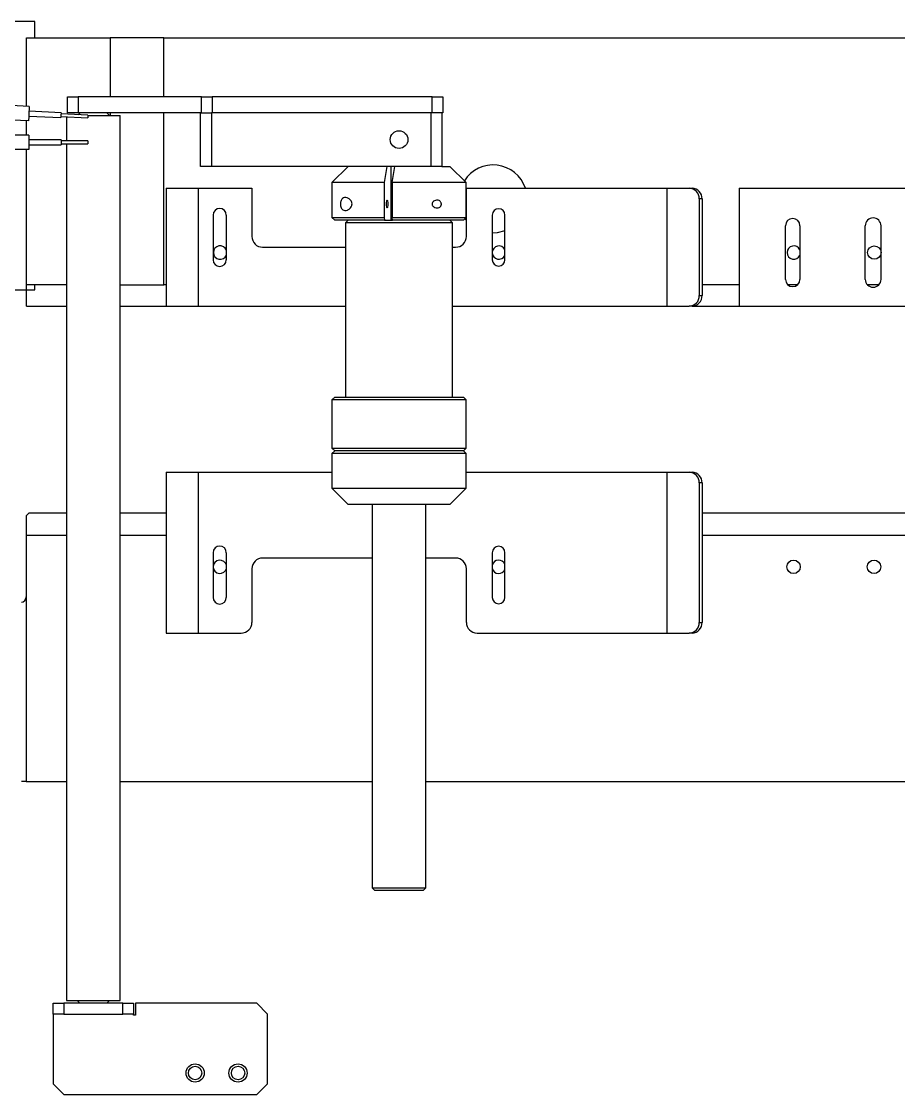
# Model space of a CAD drawing. Header units: millimetres. Extents: x 15 to 836, y 5 to 589.
# Drawn here: x 207.1 to 288.9, y 412.2 to 512.2 of the extents above; entities that cross this region are included whole.
import ezdxf

# ---------------------------------------------------------------- set-up
doc = ezdxf.new("R2010")
doc.units = ezdxf.units.MM

msp = doc.modelspace()

# ---------------------------------------------------------------- linework, layer by layer
at = {"color": 7, "linetype": 'Continuous', "lineweight": 25}
for p, q in [((208.36, 512.24), (203.56, 512.24)), ((208.36, 510.7), (208.36, 512.24)), ((207.59, 504.33), (207.59, 510.7)), ((207.59, 510.7), (215.39, 510.7)), ((215.39, 510.7), (215.39, 505.23)), ((220.39, 510.7), (215.39, 510.7)), ((220.39, 510.7), (295.03, 510.7)), ((220.39, 505.23), (220.39, 510.7)), ((211.4, 503.73), (211.4, 505.23)), ((211.4, 505.23), (212.4, 505.23)), ((212.4, 505.23), (212.4, 503.73)), ((223.9, 505.23), (212.4, 505.23)), ((223.9, 503.73), (223.9, 505.23)), ((223.9, 505.23), (224.9, 505.23)), ((224.9, 505.23), (224.9, 503.73)), ((245.4, 505.23), (224.9, 505.23)), ((245.4, 503.73), (245.4, 505.23)), ((245.4, 505.23), (246.4, 505.23)), ((246.4, 505.23), (246.4, 503.73)), ((207.84, 504.32), (205.59, 504.43)), ((207.77, 502.97), (205.53, 503.08)), ((207.79, 503.42), (210.79, 503.28)), ((210.81, 503.73), (207.82, 503.87)), ((210.8, 503.38), (213.29, 503.26)), ((213.31, 503.51), (210.81, 503.63)), ((211.31, 503.35), (211.31, 501.1)), ((212.4, 503.73), (211.4, 503.73)), ((212.56, 503.73), (212.39, 503.55)), ((223.82, 503.73), (212.4, 503.73)), ((213.3, 503.48), (216.31, 503.48)), ((215.31, 503.48), (215.06, 503.73)), ((215.39, 503.73), (215.39, 503.48)), ((216.31, 420.98), (216.31, 503.48)), ((220.39, 487.7), (220.39, 503.73)), ((223.82, 498.73), (223.82, 503.73)), ((223.82, 503.73), (224.82, 503.73)), ((224.82, 503.73), (224.82, 498.73)), ((245.32, 503.73), (224.82, 503.73)), ((245.4, 503.73), (224.9, 503.73)), ((245.32, 498.73), (245.32, 503.73)), ((246.4, 503.73), (245.4, 503.73)), ((246.32, 503.73), (246.32, 498.73)), ((207.59, 501.65), (207.59, 502.98)), ((207.81, 501.65), (205.56, 501.65)), ((207.81, 501.65), (207.81, 500.3)), ((210.81, 501.2), (207.81, 501.2)), ((210.81, 501.2), (210.81, 500.75)), ((213.31, 501.1), (210.81, 501.1)), ((213.31, 501.1), (213.31, 500.98)), ((207.81, 500.3), (205.56, 500.3)), ((207.59, 487.7), (207.59, 500.3)), ((207.81, 500.75), (210.81, 500.75)), ((210.81, 500.85), (213.31, 500.85)), ((211.31, 500.85), (211.31, 420.98)), ((213.31, 500.98), (213.31, 500.85)), ((224.82, 498.73), (223.82, 498.73)), ((245.32, 498.73), (224.82, 498.73)), ((237.57, 498.73), (236.07, 497.23)), ((241.18, 498.73), (240.93, 497.23)), ((241.55, 498.73), (241.55, 493.73)), ((241.67, 497.23), (241.92, 498.73)), ((246.32, 498.73), (245.32, 498.73)), ((246.32, 498.73), (247.07, 498.73)), ((248.57, 497.23), (247.07, 498.73)), ((236.07, 497.23), (236.07, 493.98)), ((240.93, 497.23), (236.07, 497.23)), ((240.93, 497.23), (240.93, 493.98)), ((248.57, 497.23), (241.67, 497.23)), ((241.67, 497.23), (241.67, 493.98)), ((248.57, 493.98), (248.57, 497.23)), ((220.6, 496.7), (220.6, 485.7)), ((220.6, 496.7), (223.6, 496.7)), ((223.6, 496.7), (223.6, 485.7)), ((223.6, 496.7), (228.6, 496.7)), ((228.6, 496.7), (228.6, 492.2)), ((248.6, 492.2), (248.6, 496.7)), ((248.6, 496.7), (267.3, 496.7)), ((267.3, 496.7), (267.3, 485.7)), ((267.3, 496.7), (269.38, 496.7)), ((269.38, 496.7), (269.64, 496.7)), ((274.03, 496.7), (274.03, 485.7)), ((274.03, 496.7), (290.53, 496.7)), ((270.32, 495.7), (270.32, 486.7)), ((270.58, 495.7), (270.32, 495.7)), ((270.58, 495.7), (270.58, 486.7)), ((224.99, 494.2), (224.99, 490.03)), ((226.22, 490.03), (226.22, 494.2)), ((251.01, 494.2), (251.01, 490.03)), ((252.2, 490.03), (252.2, 494.2)), ((236.07, 493.98), (236.32, 493.73)), ((236.07, 493.98), (240.93, 493.98)), ((240.97, 493.73), (236.32, 493.73)), ((237.57, 493.73), (237.32, 493.48)), ((237.32, 493.48), (237.32, 477.23)), ((245.23, 493.48), (237.32, 493.48)), ((240.93, 493.98), (240.97, 493.73)), ((240.97, 493.73), (241.18, 493.73)), ((241.18, 493.73), (241.71, 493.73)), ((241.67, 493.98), (248.57, 493.98)), ((241.71, 493.73), (241.67, 493.98)), ((248.32, 493.73), (241.71, 493.73)), ((247.32, 493.48), (245.23, 493.48)), ((247.32, 493.48), (247.07, 493.73)), ((247.32, 477.23), (247.32, 493.48)), ((248.32, 493.73), (248.57, 493.98)), ((248.6, 493.72), (248.48, 493.89)), ((278.36, 488.2), (278.36, 493.2)), ((279.7, 493.2), (279.7, 488.2)), ((285.8, 488.2), (285.8, 493.2)), ((287.26, 493.2), (287.26, 488.2)), ((229.6, 491.2), (237.32, 491.2)), ((247.32, 491.2), (247.6, 491.2)), ((205.56, 487.24), (208.36, 487.24)), ((211.31, 487.7), (207.59, 487.7)), ((207.59, 485.7), (207.59, 487.7)), ((208.36, 487.24), (208.36, 487.7)), ((216.31, 487.7), (220.39, 487.7)), ((220.6, 487.7), (220.39, 487.7)), ((274.03, 487.7), (270.58, 487.7)), ((279.48, 487.7), (278.58, 487.7)), ((287.07, 487.7), (286, 487.7)), ((270.32, 486.7), (270.58, 486.7)), ((207.59, 485.7), (211.31, 485.7)), ((216.31, 485.7), (220.6, 485.7)), ((220.6, 485.7), (223.6, 485.7)), ((223.6, 485.7), (237.32, 485.7)), ((247.32, 485.7), (267.3, 485.7)), ((267.3, 485.7), (269.38, 485.7)), ((269.64, 485.7), (269.38, 485.7)), ((269.64, 485.7), (274.03, 485.7)), ((274.03, 485.7), (297.54, 485.7)), ((236.32, 477.23), (236.07, 476.98)), ((236.32, 477.23), (245.81, 477.23)), ((245.81, 477.23), (248.32, 477.23)), ((248.57, 476.98), (248.32, 477.23)), ((236.07, 476.98), (236.07, 472.48)), ((245.95, 476.98), (236.07, 476.98)), ((248.57, 476.98), (245.95, 476.98)), ((248.57, 472.48), (248.57, 476.98)), ((236.07, 472.48), (236.32, 472.23)), ((236.07, 472.48), (248.57, 472.48)), ((236.32, 472.23), (236.07, 471.98)), ((248.32, 472.23), (236.32, 472.23)), ((248.32, 472.23), (248.57, 472.48)), ((248.57, 471.98), (248.32, 472.23)), ((236.07, 471.98), (236.07, 468.73)), ((248.57, 471.98), (236.07, 471.98)), ((248.57, 468.73), (248.57, 471.98)), ((220.6, 470.23), (220.6, 455.23)), ((220.6, 470.23), (223.6, 470.23)), ((223.6, 470.23), (223.6, 455.23)), ((223.6, 470.23), (236.07, 470.23)), ((248.57, 470.23), (267.3, 470.23)), ((267.3, 470.23), (267.3, 455.23)), ((267.3, 470.23), (269.38, 470.23)), ((269.38, 470.23), (269.64, 470.23)), ((270.32, 469.23), (270.32, 456.23)), ((270.58, 469.23), (270.32, 469.23)), ((270.58, 469.23), (270.58, 456.23)), ((236.07, 468.73), (237.57, 467.23)), ((236.07, 468.73), (248.57, 468.73)), ((247.07, 467.23), (248.57, 468.73)), ((247.07, 467.23), (237.57, 467.23)), ((239.82, 467.23), (239.82, 431.48)), ((244.82, 431.48), (244.82, 467.23)), ((207.56, 466.16), (207.81, 466.41)), ((207.56, 466.16), (207.56, 464.35)), ((211.31, 466.41), (207.81, 466.41)), ((220.6, 466.41), (216.31, 466.41)), ((348.86, 466.41), (270.58, 466.41)), ((207.56, 464.35), (211.31, 464.35)), ((207.56, 464.35), (207.56, 441.41)), ((216.31, 464.35), (220.6, 464.35)), ((270.58, 464.35), (346.61, 464.35)), ((224.99, 462.73), (224.99, 458.56)), ((226.22, 458.56), (226.22, 462.73)), ((239.82, 462.23), (229.6, 462.23)), ((247.6, 462.23), (244.82, 462.23)), ((251.01, 462.73), (251.01, 458.56)), ((252.2, 458.56), (252.2, 462.73)), ((228.6, 461.23), (228.6, 456.23)), ((248.6, 456.23), (248.6, 461.23)), ((270.32, 456.23), (270.58, 456.23)), ((220.6, 455.23), (223.6, 455.23)), ((223.6, 455.23), (227.6, 455.23)), ((249.6, 455.23), (267.3, 455.23)), ((267.3, 455.23), (269.38, 455.23)), ((269.64, 455.23), (269.38, 455.23)), ((207.56, 441.41), (207.11, 441.41)), ((207.56, 441.41), (211.31, 441.41)), ((216.31, 441.41), (239.82, 441.41)), ((244.82, 441.41), (308.11, 441.41)), ((239.82, 431.48), (240.07, 431.23)), ((239.82, 431.48), (244.82, 431.48)), ((244.57, 431.23), (240.07, 431.23)), ((244.57, 431.23), (244.82, 431.48)), ((210.06, 419.73), (210.06, 420.73)), ((210.06, 420.73), (211.06, 420.73)), ((211.06, 420.73), (211.06, 419.73)), ((216.56, 420.73), (211.06, 420.73)), ((211.31, 420.98), (216.31, 420.98)), ((212.31, 420.98), (212.56, 420.73)), ((215.06, 420.73), (215.31, 420.98)), ((216.56, 419.73), (216.56, 420.73)), ((216.56, 420.73), (217.56, 420.73)), ((217.56, 420.73), (217.56, 419.73)), ((229.06, 420.73), (217.74, 420.73)), ((217.74, 420.73), (217.74, 419.63)), ((230.06, 419.73), (229.06, 420.73)), ((211.06, 419.73), (210.06, 419.73)), ((210.06, 419.73), (210.06, 413.23)), ((211.06, 419.73), (216.56, 419.73)), ((217.56, 419.73), (216.56, 419.73)), ((217.56, 419.63), (217.56, 419.73)), ((217.74, 419.63), (217.56, 419.63)), ((230.06, 413.23), (230.06, 419.73)), ((210.06, 413.23), (211.06, 412.23)), ((229.06, 412.23), (230.06, 413.23)), ((211.06, 412.23), (229.06, 412.23))]:
    msp.add_line(p, q, dxfattribs=at)
at = {"color": 7, "linetype": 'Continuous', "lineweight": 25, "flags": 128}
for points in [[(207.84, 504.32), (207.83, 504.19), (207.82, 504.03), (207.81, 503.84), (207.81, 503.65), (207.8, 503.45), (207.79, 503.26), (207.78, 503.1), (207.77, 502.97)], [(210.81, 503.73), (210.81, 503.73), (210.81, 503.7), (210.81, 503.63), (210.8, 503.55), (210.8, 503.46), (210.8, 503.37), (210.79, 503.31), (210.79, 503.28), (210.79, 503.28)], [(213.3, 503.39), (213.3, 503.34), (213.3, 503.3), (213.29, 503.27), (213.29, 503.26)], [(213.31, 503.51), (213.3, 503.5), (213.3, 503.47), (213.3, 503.43), (213.3, 503.39)], [(241.22, 494.86), (241.19, 494.89), (241.17, 494.97), (241.16, 495.09), (241.16, 495.23), (241.16, 495.36), (241.17, 495.48), (241.19, 495.56), (241.22, 495.59), (241.24, 495.56), (241.26, 495.48), (241.27, 495.36), (241.28, 495.23), (241.27, 495.09), (241.26, 494.97), (241.24, 494.89), (241.22, 494.86)], [(252.2, 492.72), (251.47, 492.55), (251.01, 492.52)]]:
    msp.add_lwpolyline(points, dxfattribs=at)
at = {"color": 7, "linetype": 'Continuous', "lineweight": 25}
for centre, radius in [((242.32, 501.23), 0.825), ((286.64, 490.7), 0.625), ((279.11, 461.41), 0.625), ((286.61, 461.41), 0.625), ((223.31, 414.23), 0.85), ((227.31, 414.23), 0.85), ((223.31, 414.23), 0.625), ((227.31, 414.23), 0.625)]:
    msp.add_circle(centre, radius, dxfattribs=at)
for centre, radius, start, end in [((251.09, 495.7), 3.17, 18.3668, 147.7277), ((269.35, 495.73), 0.971, 358.2743, 88.1644), ((269.61, 495.73), 0.971, 358.2746, 88.1641), ((225.6, 494.2), 0.617, 0, 180), ((251.6, 494.2), 0.591, 0, 180), ((279.03, 493.2), 0.672, 0, 180), ((286.53, 493.2), 0.732, 0, 180), ((229.6, 492.2), 1, 180, 270), ((247.6, 492.2), 1, 270, 0), ((225.64, 490.7), 0.625, 21.1876, 180), ((251.64, 490.7), 0.625, 26.9646, 180), ((279.14, 490.7), 0.625, 25.2934, 180), ((225.64, 490.7), 0.625, 180, 338.8124), ((251.64, 490.7), 0.625, 180, 333.0354), ((279.14, 490.7), 0.625, 180, 334.7066), ((225.6, 490.03), 0.617, 180, 0), ((251.6, 490.03), 0.591, 180, 0), ((279.03, 488.2), 0.672, 180, 0), ((286.53, 488.2), 0.732, 180, 0), ((269.35, 486.67), 0.971, 271.8365, 1.7252), ((269.61, 486.67), 0.971, 271.8368, 1.7249), ((269.35, 469.26), 0.971, 358.2746, 88.1636), ((269.61, 469.26), 0.971, 358.275, 88.1633), ((225.6, 462.73), 0.617, 0, 180), ((251.6, 462.73), 0.591, 0, 180), ((229.6, 461.23), 1, 90, 180), ((247.6, 461.23), 1, 0, 90), ((225.61, 461.41), 0.625, 13.2156, 346.7844), ((251.61, 461.41), 0.625, 21.1876, 163.5132), ((251.61, 461.41), 0.625, 196.4868, 338.8124), ((207.06, 458.6), 0.5, 275.7392, 0), ((225.6, 458.56), 0.617, 180, 0), ((251.6, 458.56), 0.591, 180, 0), ((227.6, 456.23), 1, 270, 0), ((249.6, 456.23), 1, 180, 270), ((269.35, 456.2), 0.971, 271.8361, 1.7255), ((269.61, 456.2), 0.971, 271.8364, 1.7251)]:
    msp.add_arc(centre, radius, start, end, dxfattribs=at)
for points, knots in [([(237.94, 495.23), (237.93, 495.18), (237.93, 495.08), (237.85, 494.92), (237.71, 494.76), (237.5, 494.63), (237.27, 494.6), (237.09, 494.66), (236.96, 494.79), (236.89, 494.96), (236.86, 495.14), (236.86, 495.32), (236.89, 495.48), (236.95, 495.64), (237.06, 495.77), (237.24, 495.85), (237.48, 495.83), (237.71, 495.7), (237.85, 495.53), (237.92, 495.39), (237.94, 495.29), (237.94, 495.24), (237.94, 495.23)], [0, 0, 0, 0, 0.031234, 0.062191, 0.113056, 0.192942, 0.275933, 0.346787, 0.399797, 0.442029, 0.484526, 0.520856, 0.554873, 0.591042, 0.642766, 0.711545, 0.800202, 0.889832, 0.932595, 0.967276, 0.993861, 1, 1, 1, 1]), ([(245.4, 495.23), (245.4, 495.26), (245.41, 495.32), (245.46, 495.41), (245.56, 495.5), (245.71, 495.58), (245.89, 495.6), (246.05, 495.56), (246.16, 495.48), (246.23, 495.39), (246.27, 495.29), (246.27, 495.19), (246.25, 495.1), (246.2, 495.01), (246.11, 494.92), (245.96, 494.86), (245.77, 494.86), (245.59, 494.93), (245.48, 495.02), (245.42, 495.11), (245.4, 495.18), (245.4, 495.22), (245.4, 495.23)], [0, 0, 0, 0, 0.032571, 0.064921, 0.114808, 0.189508, 0.267035, 0.343644, 0.398864, 0.441642, 0.477197, 0.512881, 0.545728, 0.580102, 0.6304, 0.698419, 0.785807, 0.874013, 0.922789, 0.960209, 0.989509, 1, 1, 1, 1])]:
    msp.add_open_spline(points, degree=3, knots=knots, dxfattribs=at)

doc.saveas('drawing.dxf')
